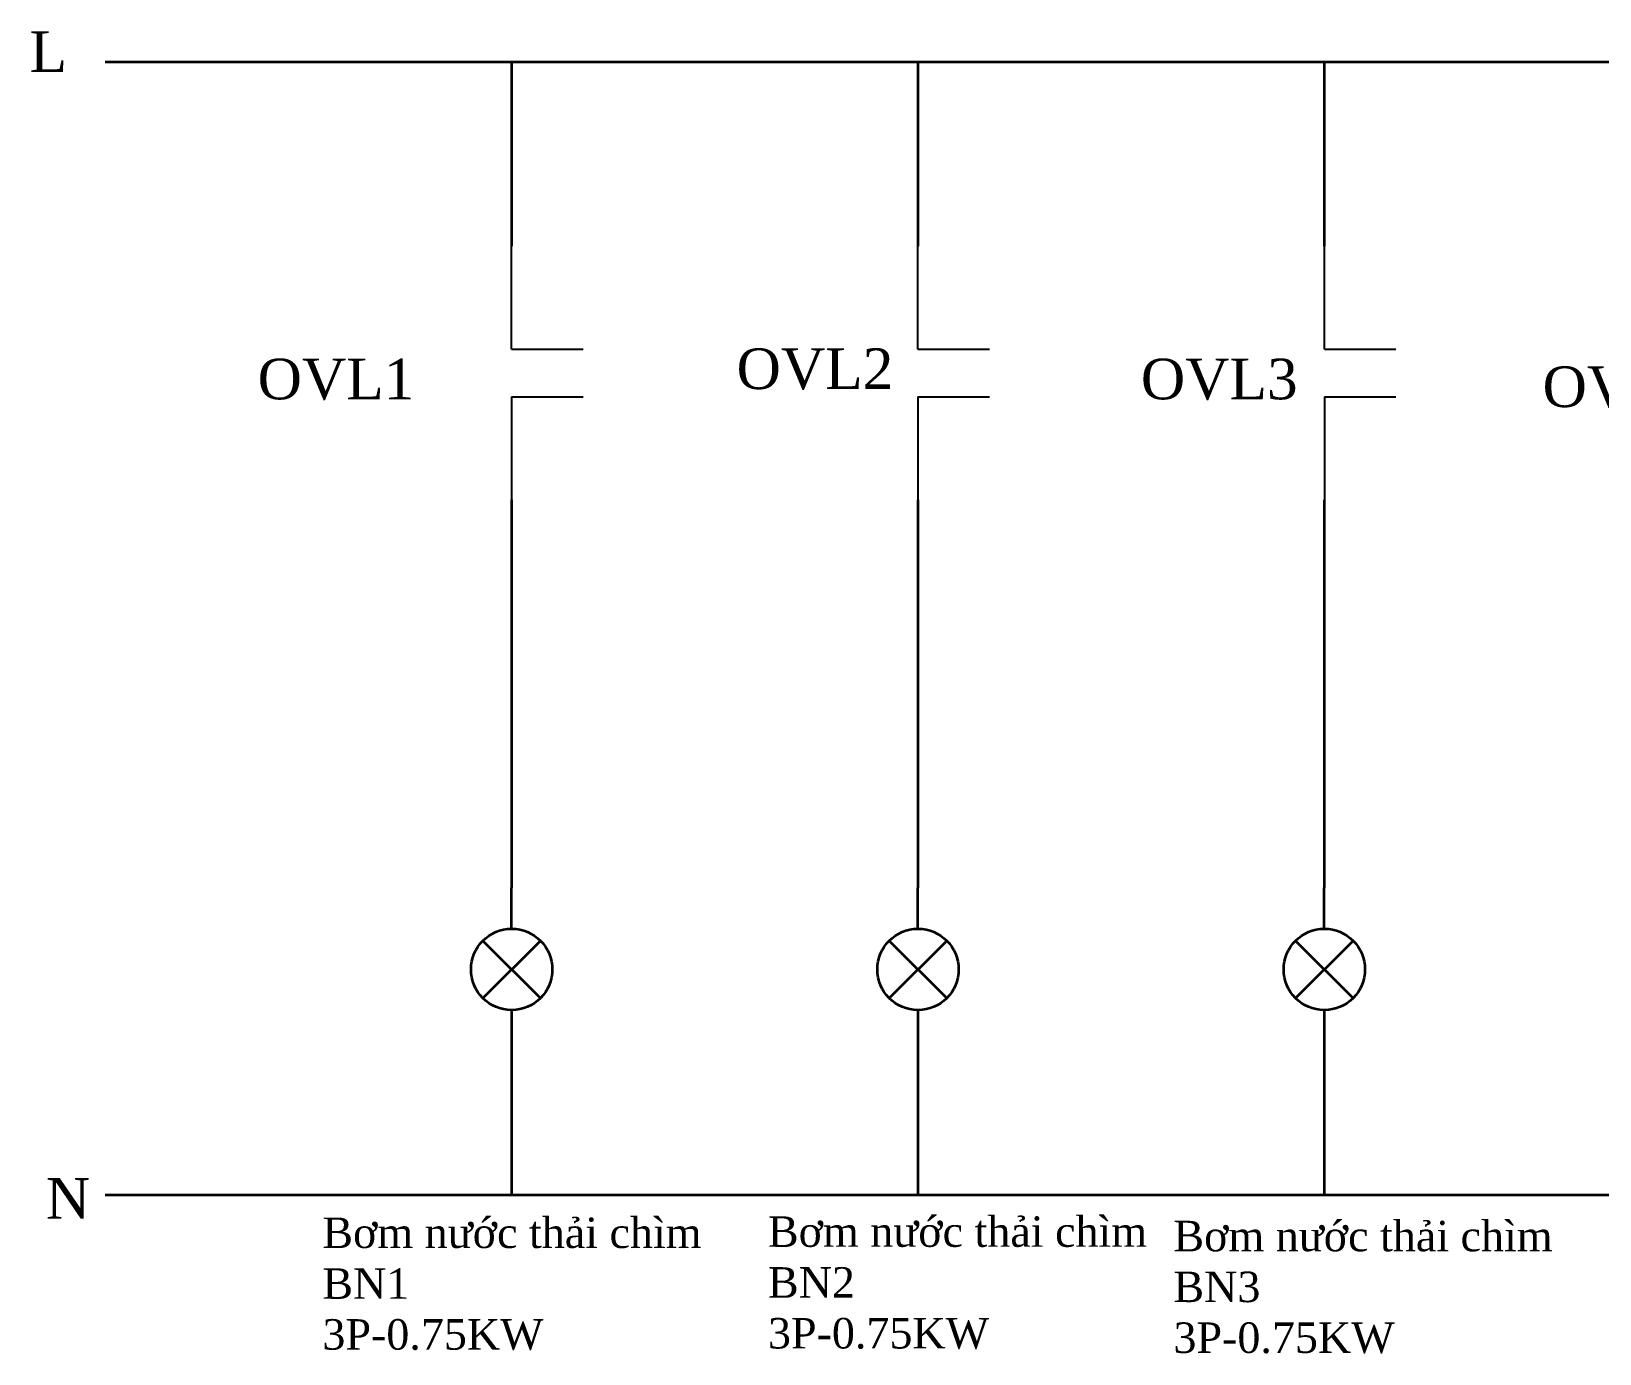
# Model space of a CAD drawing. Header units: millimetres. Extents: x 0 to 19177, y 0 to 12100.
# Drawn here: x 10997 to 11769, y 8919 to 9570 of the extents above; entities that cross this region are included whole.
import ezdxf

# ---------------------------------------------------------------- set-up
doc = ezdxf.new("R2010")
doc.units = ezdxf.units.MM
doc.header["$MEASUREMENT"] = 0
doc.layers.add('0---TBD---SD', color=2, linetype='Continuous', lineweight=25)
doc.layers.add('NetDam', color=7, linetype='Continuous', lineweight=35)
doc.layers.add('PHU KIEN', color=7, linetype='Continuous')
doc.styles.get("Standard").update_dxf_attribs({"font": 'arial.ttf'})

# ---------------------------------------------------------------- blocks, each defined once
blk = doc.blocks.new('TDM')
at = {"layer": '0---TBD---SD', "color": 7}
for p, q in [((334849.4, 442398), (334849.4, 442781.8)), ((334849.4, 442398), (335026.6, 442398)), ((334938, 442398), (335115.1, 442398)), ((334849.4, 442220.9), (334849.4, 441837.1)), ((334849.4, 442220.9), (335026.6, 442220.9)), ((334938, 442220.9), (335115.1, 442220.9))]:
    blk.add_line(p, q, dxfattribs=at)

msp = doc.modelspace()

# ---------------------------------------------------------------- linework, layer by layer
at = {"layer": 'NetDam', "color": 0}
for p, q in [((11233.27, 9554.78), (11033.27, 9554.78)), ((11233.27, 9554.78), (11233.27, 9464.39)), ((11433.27, 9554.78), (11233.27, 9554.78)), ((11433.27, 9554.78), (11433.27, 9464.39)), ((11633.27, 9554.78), (11433.27, 9554.78)), ((11633.27, 9554.78), (11633.27, 9464.39)), ((11833.27, 9554.78), (11633.27, 9554.78)), ((11233.27, 9339.49), (11233.27, 9148.68)), ((11433.27, 9339.49), (11433.27, 9148.68)), ((11633.27, 9339.49), (11633.27, 9148.68)), ((11233.27, 9128.68), (11233.27, 9148.68)), ((11433.27, 9128.68), (11433.27, 9148.68)), ((11633.27, 9128.68), (11633.27, 9148.68)), ((11233.27, 9128.48), (11233.27, 9128.68)), ((11433.27, 9128.48), (11433.27, 9128.68)), ((11633.27, 9128.48), (11633.27, 9128.68)), ((11219.13, 9122.62), (11247.42, 9094.34)), ((11247.42, 9122.62), (11219.13, 9094.34)), ((11419.13, 9122.62), (11447.42, 9094.34)), ((11447.42, 9122.62), (11419.13, 9094.34)), ((11619.13, 9122.62), (11647.42, 9094.34)), ((11647.42, 9122.62), (11619.13, 9094.34)), ((11233.27, 9088.48), (11233.27, 9068.48)), ((11433.27, 9088.48), (11433.27, 9068.48)), ((11633.27, 9088.48), (11633.27, 9068.48)), ((11233.27, 9068.48), (11233.27, 9068.48)), ((11233.27, 9068.48), (11233.27, 8997.5)), ((11433.27, 9068.48), (11433.27, 9068.48)), ((11433.27, 9068.48), (11433.27, 8997.5)), ((11633.27, 9068.48), (11633.27, 9068.48)), ((11633.27, 9068.48), (11633.27, 8997.5)), ((11233.27, 8997.5), (11033.27, 8997.5)), ((11433.27, 8997.5), (11233.27, 8997.5)), ((11633.27, 8997.5), (11433.27, 8997.5)), ((11833.27, 8997.5), (11633.27, 8997.5))]:
    msp.add_line(p, q, dxfattribs=at)
for centre in [(11233.27, 9108.48), (11433.27, 9108.48), (11633.27, 9108.48)]:
    msp.add_circle(centre, 20, dxfattribs=at)

# ---------------------------------------------------------------- block references
at = {"layer": 'PHU KIEN', "color": 9, "xscale": 0.1322222222090932, "yscale": 0.1322222222090932, "zscale": 0.1322222222090932}
for p in [(-33041.26, -49081.19), (-32841.26, -49081.19), (-32641.26, -49081.19)]:
    msp.add_blockref('TDM', p, dxfattribs=at)

# ---------------------------------------------------------------- texts
at = {"char_height": 20, "attachment_point": 1}
for s, width, insert in [('{\\fTimes New Roman|b0|i0|c0|p18;L}', 136, (10996, 9570)), ('{\\fTimes New Roman|b0|i0|c0|p18;OVL2}', 78.9928, (11343.98, 9414.05)), ('{\\fTimes New Roman|b0|i0|c0|p18;OVL1}', 78.9928, (11108.24, 9408.99)), ('{\\fTimes New Roman|b0|i0|c0|p18;OVL3}', 78.9928, (11542.97, 9408.99)), ('{\\fTimes New Roman|b0|i0|c0|p18;OVL4}', 78.9928, (11740.69, 9405.19)), ('{\\fTimes New Roman|b0|i0|c0|p18;N}', 136, (11004, 9005.82))]:
    msp.add_mtext_dynamic_manual_height_columns(s, width=width, gutter_width=1, heights=[0], dxfattribs=dict(at, insert=insert))
at = {"color": 0, "char_height": 15, "attachment_point": 1}
for s, insert in [('{\\fTimes New Roman|b0|i0|c0|p18;\\C256;Bơm nước thải chìm BN1\\P3P-0.75KW}', (11140.11, 8986.43)), ('{\\fTimes New Roman|b0|i0|c0|p18;\\C256;Bơm nước thải chìm BN2\\P3P-0.75KW}', (11359.42, 8987)), ('{\\fTimes New Roman|b0|i0|c0|p18;\\C256;Bơm nước thải chìm BN3\\P3P-0.75KW}', (11559, 8984.82))]:
    msp.add_mtext_dynamic_manual_height_columns(s, width=188.9957, gutter_width=1, heights=[70.07], dxfattribs=dict(at, insert=insert))

doc.saveas('drawing.dxf')
